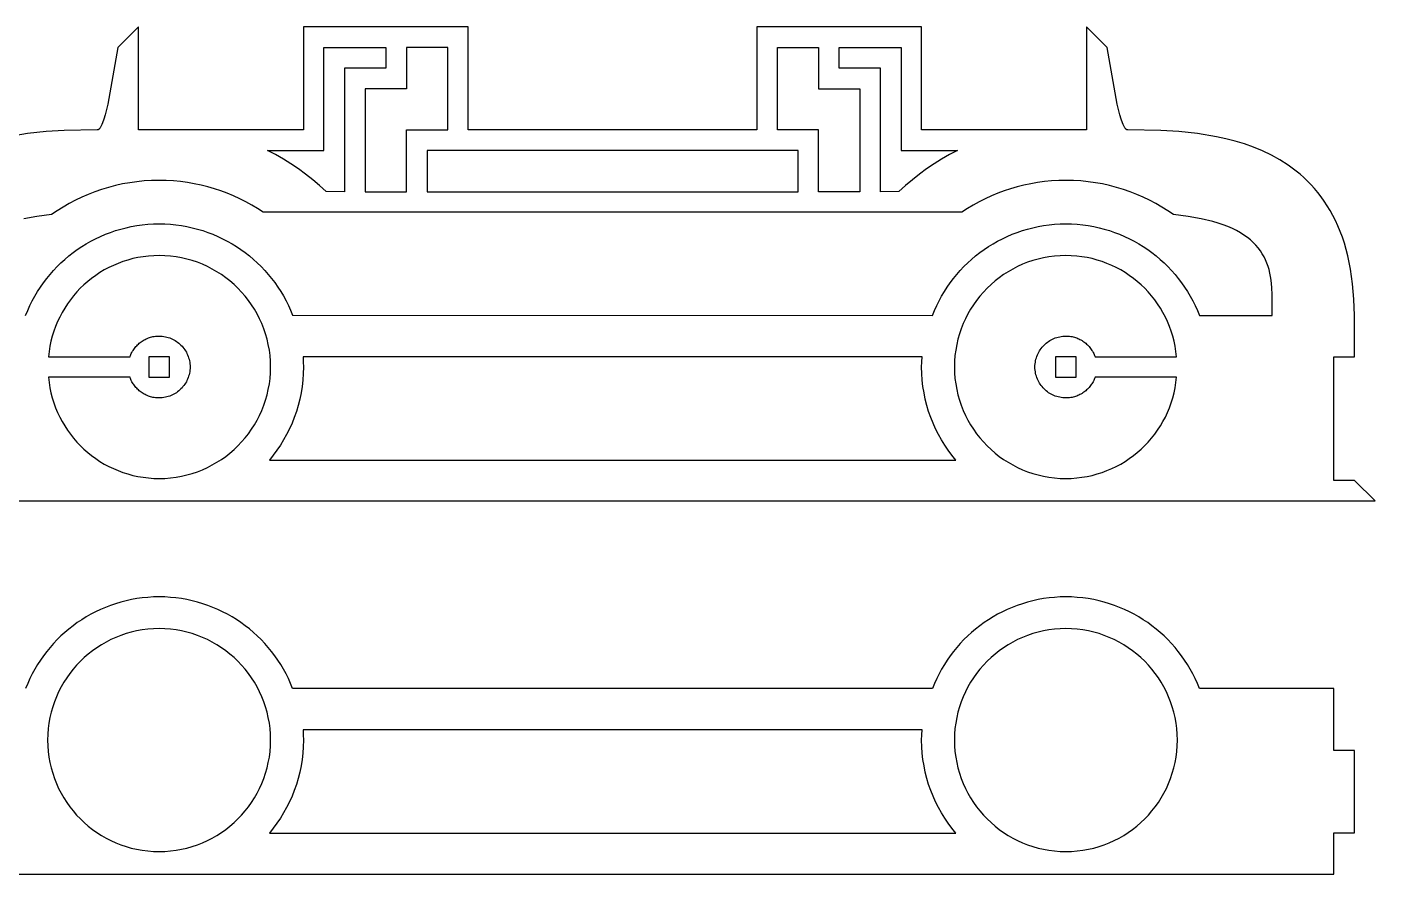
# Model space of a CAD drawing. Header units: inches. Extents: x -38 to 38, y -33.7 to 33.7.
# Drawn here: x -12.64 to 2.82, y -17.26 to -7.55 of the extents above; entities that cross this region are included whole.
import ezdxf

# ---------------------------------------------------------------- set-up
doc = ezdxf.new("R2010")
doc.units = ezdxf.units.IN
doc.header["$MEASUREMENT"] = 0
doc.layers.get('0').update_dxf_attribs({"color": 134})

msp = doc.modelspace()

# ---------------------------------------------------------------- linework, layer by layer
at = {"color": 121}
for points in [[(-14.664, -12.986), (2.817, -12.986), (2.58, -12.75), (2.344, -12.75), (2.344, -11.333), (2.58, -11.333), (2.58, -10.86), (2.575, -10.673), (2.56, -10.496), (2.536, -10.331), (2.504, -10.176), (2.465, -10.032), (2.442, -9.963), (2.417, -9.898), (2.391, -9.834), (2.363, -9.773), (2.333, -9.714), (2.302, -9.657), (2.269, -9.603), (2.235, -9.55), (2.199, -9.5), (2.162, -9.452), (2.124, -9.406), (2.084, -9.362), (2.043, -9.32), (2.001, -9.28), (1.958, -9.242), (1.914, -9.205), (1.822, -9.138), (1.727, -9.077), (1.629, -9.023), (1.528, -8.974), (1.425, -8.932), (1.32, -8.894), (1.214, -8.862), (1.106, -8.834), (0.998, -8.811), (0.782, -8.776), (0.569, -8.753), (0.362, -8.741), (-0.018, -8.734), (-0.019, -8.734), (-0.02, -8.734), (-0.021, -8.734), (-0.022, -8.734), (-0.023, -8.734), (-0.024, -8.734), (-0.025, -8.733), (-0.026, -8.733), (-0.027, -8.733), (-0.028, -8.732), (-0.028, -8.732), (-0.029, -8.731), (-0.031, -8.73), (-0.033, -8.729), (-0.035, -8.728), (-0.037, -8.726), (-0.039, -8.724), (-0.041, -8.722), (-0.043, -8.72), (-0.045, -8.718), (-0.048, -8.713), (-0.052, -8.708), (-0.056, -8.702), (-0.06, -8.695), (-0.063, -8.688), (-0.071, -8.672), (-0.078, -8.653), (-0.093, -8.61), (-0.108, -8.56), (-0.138, -8.439), (-0.254, -7.79), (-0.49, -7.553), (-0.49, -8.734), (-2.38, -8.734), (-2.38, -7.553), (-4.27, -7.553), (-4.27, -8.734), (-7.577, -8.734), (-7.577, -7.553), (-9.467, -7.553), (-9.467, -8.734), (-11.357, -8.734), (-11.357, -7.553), (-11.593, -7.79), (-11.709, -8.439), (-11.739, -8.56), (-11.754, -8.61), (-11.768, -8.653), (-11.776, -8.672), (-11.783, -8.688), (-11.787, -8.695), (-11.791, -8.702), (-11.795, -8.708), (-11.799, -8.713), (-11.802, -8.718), (-11.804, -8.72), (-11.806, -8.722), (-11.808, -8.724), (-11.81, -8.726), (-11.812, -8.728), (-11.814, -8.729), (-11.816, -8.73), (-11.818, -8.731), (-11.818, -8.732), (-11.819, -8.732), (-11.82, -8.733), (-11.821, -8.733), (-11.822, -8.733), (-11.823, -8.734), (-11.824, -8.734), (-11.825, -8.734), (-11.826, -8.734), (-11.827, -8.734), (-11.828, -8.734), (-11.829, -8.734), (-12.209, -8.741), (-12.416, -8.753), (-12.629, -8.776), (-12.845, -8.811)], [(-12.651, -10.859), (-12.627, -10.802), (-12.602, -10.746), (-12.575, -10.691), (-12.545, -10.638), (-12.514, -10.585), (-12.481, -10.534), (-12.446, -10.485), (-12.409, -10.436), (-12.371, -10.389), (-12.331, -10.344), (-12.289, -10.3), (-12.246, -10.258), (-12.201, -10.217), (-12.155, -10.178), (-12.107, -10.14), (-12.058, -10.105), (-12.007, -10.071), (-11.955, -10.039), (-11.902, -10.008), (-11.848, -9.98), (-11.793, -9.954), (-11.736, -9.93), (-11.679, -9.908), (-11.62, -9.888), (-11.56, -9.87), (-11.5, -9.854), (-11.439, -9.841), (-11.376, -9.83), (-11.313, -9.821), (-11.25, -9.815), (-11.185, -9.811), (-11.12, -9.81), (-11.055, -9.811), (-10.991, -9.815), (-10.927, -9.821), (-10.864, -9.83), (-10.802, -9.841), (-10.741, -9.854), (-10.68, -9.87), (-10.621, -9.888), (-10.562, -9.908), (-10.505, -9.93), (-10.448, -9.954), (-10.393, -9.98), (-10.339, -10.008), (-10.285, -10.038), (-10.234, -10.071), (-10.183, -10.104), (-10.134, -10.14), (-10.086, -10.177), (-10.04, -10.217), (-9.995, -10.257), (-9.952, -10.3), (-9.91, -10.344), (-9.87, -10.389), (-9.832, -10.436), (-9.795, -10.484), (-9.76, -10.534), (-9.727, -10.585), (-9.695, -10.637), (-9.666, -10.691), (-9.639, -10.746), (-9.613, -10.801), (-9.59, -10.858), (-2.257, -10.859), (-2.234, -10.802), (-2.208, -10.746), (-2.181, -10.691), (-2.152, -10.638), (-2.12, -10.585), (-2.087, -10.534), (-2.052, -10.485), (-2.016, -10.436), (-1.977, -10.389), (-1.937, -10.344), (-1.895, -10.3), (-1.852, -10.258), (-1.807, -10.217), (-1.761, -10.178), (-1.713, -10.14), (-1.664, -10.105), (-1.613, -10.071), (-1.562, -10.039), (-1.509, -10.008), (-1.454, -9.98), (-1.399, -9.954), (-1.342, -9.93), (-1.285, -9.908), (-1.226, -9.888), (-1.167, -9.87), (-1.106, -9.854), (-1.045, -9.841), (-0.983, -9.83), (-0.92, -9.821), (-0.856, -9.815), (-0.792, -9.811), (-0.727, -9.81), (-0.662, -9.811), (-0.597, -9.815), (-0.534, -9.821), (-0.471, -9.83), (-0.408, -9.841), (-0.347, -9.854), (-0.287, -9.87), (-0.227, -9.888), (-0.168, -9.908), (-0.111, -9.93), (-0.054, -9.954), (0.001, -9.98), (0.055, -10.008), (0.108, -10.039), (0.16, -10.071), (0.211, -10.105), (0.26, -10.14), (0.308, -10.178), (0.354, -10.217), (0.399, -10.258), (0.442, -10.3), (0.484, -10.344), (0.524, -10.389), (0.562, -10.436), (0.599, -10.485), (0.634, -10.534), (0.667, -10.585), (0.698, -10.638), (0.728, -10.691), (0.755, -10.746), (0.781, -10.802), (0.804, -10.859), (1.636, -10.86), (1.636, -10.624), (1.633, -10.538), (1.63, -10.496), (1.626, -10.455), (1.62, -10.414), (1.612, -10.374), (1.602, -10.335), (1.591, -10.297), (1.577, -10.259), (1.562, -10.223), (1.544, -10.187), (1.524, -10.153), (1.502, -10.119), (1.477, -10.086), (1.45, -10.055), (1.421, -10.024), (1.388, -9.994), (1.353, -9.966), (1.314, -9.939), (1.273, -9.913), (1.229, -9.888), (1.181, -9.865), (1.13, -9.842), (1.076, -9.821), (1.018, -9.802), (0.957, -9.783), (0.823, -9.751), (0.674, -9.725), (0.508, -9.704), (0.442, -9.659), (0.374, -9.617), (0.304, -9.576), (0.233, -9.539), (0.16, -9.504), (0.085, -9.472), (0.009, -9.442), (-0.068, -9.415), (-0.146, -9.392), (-0.226, -9.371), (-0.307, -9.353), (-0.389, -9.338), (-0.472, -9.327), (-0.556, -9.318), (-0.641, -9.313), (-0.727, -9.312), (-0.809, -9.313), (-0.891, -9.318), (-0.971, -9.326), (-1.051, -9.336), (-1.13, -9.35), (-1.208, -9.366), (-1.285, -9.385), (-1.361, -9.407), (-1.435, -9.432), (-1.508, -9.459), (-1.58, -9.489), (-1.651, -9.522), (-1.72, -9.556), (-1.788, -9.594), (-1.854, -9.633), (-1.919, -9.675), (-9.928, -9.675), (-9.993, -9.633), (-10.059, -9.594), (-10.127, -9.556), (-10.196, -9.522), (-10.267, -9.489), (-10.339, -9.459), (-10.412, -9.432), (-10.486, -9.407), (-10.562, -9.385), (-10.639, -9.366), (-10.717, -9.35), (-10.796, -9.336), (-10.876, -9.326), (-10.956, -9.318), (-11.038, -9.313), (-11.12, -9.312), (-11.206, -9.313), (-11.291, -9.318), (-11.375, -9.327), (-11.458, -9.338), (-11.54, -9.353), (-11.621, -9.371), (-11.701, -9.392), (-11.779, -9.415), (-11.856, -9.442), (-11.932, -9.472), (-12.007, -9.504), (-12.079, -9.539), (-12.151, -9.576), (-12.221, -9.617), (-12.289, -9.659), (-12.355, -9.704), (-12.521, -9.725), (-12.67, -9.751)], [(-14.191, -17.262), (2.344, -17.262), (2.344, -16.79), (2.58, -16.79), (2.58, -15.845), (2.344, -15.845), (2.344, -15.136), (0.804, -15.135), (0.781, -15.078), (0.755, -15.022), (0.728, -14.967), (0.698, -14.914), (0.667, -14.861), (0.634, -14.81), (0.599, -14.761), (0.562, -14.712), (0.524, -14.665), (0.484, -14.62), (0.442, -14.576), (0.399, -14.534), (0.354, -14.493), (0.308, -14.454), (0.26, -14.416), (0.211, -14.381), (0.16, -14.347), (0.108, -14.315), (0.055, -14.284), (0.001, -14.256), (-0.054, -14.23), (-0.111, -14.206), (-0.168, -14.184), (-0.227, -14.164), (-0.287, -14.146), (-0.347, -14.13), (-0.408, -14.117), (-0.471, -14.106), (-0.534, -14.097), (-0.597, -14.091), (-0.662, -14.087), (-0.727, -14.086), (-0.792, -14.087), (-0.856, -14.091), (-0.92, -14.097), (-0.983, -14.106), (-1.045, -14.117), (-1.106, -14.13), (-1.167, -14.146), (-1.226, -14.164), (-1.285, -14.184), (-1.342, -14.206), (-1.399, -14.23), (-1.454, -14.256), (-1.509, -14.284), (-1.562, -14.315), (-1.613, -14.347), (-1.664, -14.381), (-1.713, -14.416), (-1.761, -14.454), (-1.807, -14.493), (-1.852, -14.534), (-1.895, -14.576), (-1.937, -14.62), (-1.977, -14.665), (-2.016, -14.712), (-2.052, -14.761), (-2.087, -14.81), (-2.12, -14.861), (-2.152, -14.914), (-2.181, -14.967), (-2.208, -15.022), (-2.234, -15.078), (-2.257, -15.135), (-9.59, -15.134), (-9.613, -15.077), (-9.639, -15.022), (-9.666, -14.967), (-9.695, -14.913), (-9.727, -14.861), (-9.76, -14.81), (-9.795, -14.76), (-9.832, -14.712), (-9.87, -14.665), (-9.91, -14.62), (-9.952, -14.576), (-9.995, -14.533), (-10.04, -14.493), (-10.086, -14.453), (-10.134, -14.416), (-10.183, -14.38), (-10.234, -14.346), (-10.285, -14.314), (-10.338, -14.284), (-10.393, -14.256), (-10.448, -14.23), (-10.505, -14.206), (-10.562, -14.184), (-10.621, -14.164), (-10.68, -14.146), (-10.741, -14.13), (-10.802, -14.117), (-10.864, -14.106), (-10.927, -14.097), (-10.991, -14.091), (-11.055, -14.087), (-11.12, -14.086), (-11.185, -14.087), (-11.25, -14.091), (-11.313, -14.097), (-11.376, -14.106), (-11.438, -14.117), (-11.5, -14.13), (-11.56, -14.146), (-11.62, -14.164), (-11.678, -14.184), (-11.736, -14.206), (-11.793, -14.23), (-11.848, -14.256), (-11.902, -14.284), (-11.955, -14.315), (-12.007, -14.347), (-12.058, -14.381), (-12.107, -14.416), (-12.155, -14.454), (-12.201, -14.493), (-12.246, -14.534), (-12.289, -14.576), (-12.331, -14.62), (-12.371, -14.665), (-12.409, -14.712), (-12.446, -14.761), (-12.481, -14.81), (-12.514, -14.861), (-12.545, -14.914), (-12.575, -14.967), (-12.602, -15.022), (-12.627, -15.078), (-12.651, -15.135)]]:
    msp.add_lwpolyline(points, dxfattribs=at)
for points in [[(-9.207, -9.44), (-9.282, -9.371), (-9.36, -9.304), (-9.441, -9.241), (-9.524, -9.18), (-9.609, -9.122), (-9.696, -9.068), (-9.785, -9.016), (-9.877, -8.968), (-9.231, -8.971), (-9.231, -7.79), (-8.522, -7.79), (-8.522, -8.026), (-8.994, -8.026), (-8.994, -9.443)], [(-8.286, -9.443), (-8.286, -8.734), (-7.813, -8.734), (-7.813, -7.79), (-8.286, -7.79), (-8.286, -8.262), (-8.758, -8.262), (-8.758, -9.443)], [(-4.034, -8.734), (-4.034, -7.79), (-3.561, -7.79), (-3.561, -8.262), (-3.089, -8.262), (-3.089, -9.443), (-3.561, -9.443), (-3.561, -8.734)], [(-2.64, -9.44), (-2.853, -9.443), (-2.853, -8.026), (-3.325, -8.026), (-3.325, -7.79), (-2.616, -7.79), (-2.616, -8.971), (-1.97, -8.968), (-2.062, -9.016), (-2.151, -9.068), (-2.238, -9.122), (-2.323, -9.18), (-2.406, -9.241), (-2.486, -9.304), (-2.564, -9.371)], [(-3.797, -8.971), (-8.049, -8.971), (-8.049, -9.443), (-3.797, -9.443)], [(-12.388, -11.333), (-11.454, -11.333), (-11.45, -11.32), (-11.444, -11.308), (-11.439, -11.295), (-11.432, -11.283), (-11.426, -11.271), (-11.419, -11.26), (-11.411, -11.249), (-11.403, -11.238), (-11.395, -11.227), (-11.386, -11.217), (-11.377, -11.207), (-11.368, -11.197), (-11.358, -11.188), (-11.348, -11.179), (-11.338, -11.171), (-11.327, -11.163), (-11.316, -11.155), (-11.305, -11.148), (-11.293, -11.141), (-11.281, -11.135), (-11.269, -11.129), (-11.256, -11.123), (-11.244, -11.118), (-11.231, -11.114), (-11.218, -11.11), (-11.204, -11.106), (-11.191, -11.103), (-11.177, -11.101), (-11.163, -11.099), (-11.149, -11.097), (-11.135, -11.097), (-11.12, -11.096), (-11.102, -11.097), (-11.084, -11.098), (-11.066, -11.1), (-11.049, -11.104), (-11.032, -11.107), (-11.015, -11.112), (-10.998, -11.118), (-10.982, -11.124), (-10.967, -11.131), (-10.951, -11.139), (-10.936, -11.148), (-10.922, -11.157), (-10.908, -11.167), (-10.895, -11.177), (-10.882, -11.189), (-10.87, -11.2), (-10.858, -11.213), (-10.847, -11.225), (-10.836, -11.239), (-10.826, -11.253), (-10.817, -11.267), (-10.808, -11.282), (-10.801, -11.297), (-10.794, -11.313), (-10.787, -11.329), (-10.782, -11.346), (-10.777, -11.362), (-10.773, -11.38), (-10.77, -11.397), (-10.767, -11.415), (-10.766, -11.433), (-10.766, -11.451), (-10.766, -11.469), (-10.767, -11.487), (-10.77, -11.505), (-10.773, -11.522), (-10.777, -11.54), (-10.782, -11.556), (-10.787, -11.573), (-10.794, -11.589), (-10.801, -11.605), (-10.808, -11.62), (-10.817, -11.635), (-10.826, -11.649), (-10.836, -11.663), (-10.847, -11.676), (-10.858, -11.689), (-10.87, -11.702), (-10.882, -11.713), (-10.895, -11.725), (-10.908, -11.735), (-10.922, -11.745), (-10.936, -11.754), (-10.951, -11.763), (-10.967, -11.771), (-10.982, -11.778), (-10.998, -11.784), (-11.015, -11.79), (-11.032, -11.794), (-11.049, -11.798), (-11.066, -11.802), (-11.084, -11.804), (-11.102, -11.805), (-11.12, -11.806), (-11.135, -11.805), (-11.149, -11.804), (-11.163, -11.803), (-11.177, -11.801), (-11.191, -11.799), (-11.204, -11.796), (-11.218, -11.792), (-11.231, -11.788), (-11.244, -11.784), (-11.256, -11.779), (-11.269, -11.773), (-11.281, -11.767), (-11.293, -11.761), (-11.305, -11.754), (-11.316, -11.747), (-11.327, -11.739), (-11.338, -11.731), (-11.348, -11.723), (-11.358, -11.714), (-11.368, -11.704), (-11.377, -11.695), (-11.386, -11.685), (-11.395, -11.675), (-11.403, -11.664), (-11.411, -11.653), (-11.419, -11.642), (-11.426, -11.631), (-11.432, -11.619), (-11.439, -11.607), (-11.444, -11.594), (-11.45, -11.582), (-11.454, -11.569), (-12.388, -11.569), (-12.382, -11.63), (-12.372, -11.689), (-12.36, -11.748), (-12.345, -11.805), (-12.328, -11.862), (-12.308, -11.917), (-12.285, -11.972), (-12.26, -12.024), (-12.233, -12.076), (-12.203, -12.126), (-12.172, -12.175), (-12.138, -12.222), (-12.102, -12.267), (-12.064, -12.311), (-12.024, -12.352), (-11.983, -12.393), (-11.939, -12.431), (-11.894, -12.467), (-11.847, -12.501), (-11.799, -12.533), (-11.749, -12.563), (-11.698, -12.591), (-11.645, -12.616), (-11.591, -12.639), (-11.536, -12.659), (-11.479, -12.677), (-11.422, -12.693), (-11.363, -12.705), (-11.304, -12.715), (-11.244, -12.723), (-11.182, -12.727), (-11.12, -12.729), (-11.055, -12.727), (-10.99, -12.722), (-10.926, -12.714), (-10.863, -12.703), (-10.801, -12.688), (-10.741, -12.671), (-10.681, -12.651), (-10.623, -12.628), (-10.567, -12.602), (-10.512, -12.574), (-10.458, -12.543), (-10.406, -12.51), (-10.356, -12.475), (-10.308, -12.437), (-10.262, -12.396), (-10.217, -12.354), (-10.175, -12.31), (-10.135, -12.263), (-10.097, -12.215), (-10.061, -12.165), (-10.028, -12.113), (-9.997, -12.06), (-9.969, -12.005), (-9.943, -11.948), (-9.92, -11.89), (-9.9, -11.831), (-9.883, -11.77), (-9.869, -11.708), (-9.857, -11.645), (-9.849, -11.581), (-9.844, -11.517), (-9.843, -11.451), (-9.844, -11.385), (-9.849, -11.32), (-9.857, -11.257), (-9.869, -11.194), (-9.883, -11.132), (-9.9, -11.071), (-9.92, -11.012), (-9.943, -10.954), (-9.969, -10.897), (-9.997, -10.842), (-10.028, -10.789), (-10.061, -10.737), (-10.097, -10.687), (-10.135, -10.639), (-10.175, -10.592), (-10.217, -10.548), (-10.262, -10.506), (-10.308, -10.465), (-10.356, -10.427), (-10.406, -10.392), (-10.458, -10.359), (-10.512, -10.328), (-10.567, -10.3), (-10.623, -10.274), (-10.681, -10.251), (-10.741, -10.231), (-10.801, -10.214), (-10.863, -10.199), (-10.926, -10.188), (-10.99, -10.18), (-11.055, -10.175), (-11.12, -10.173), (-11.182, -10.175), (-11.244, -10.179), (-11.304, -10.187), (-11.363, -10.197), (-11.422, -10.209), (-11.479, -10.225), (-11.536, -10.243), (-11.591, -10.263), (-11.645, -10.286), (-11.698, -10.311), (-11.749, -10.339), (-11.799, -10.369), (-11.847, -10.401), (-11.894, -10.435), (-11.939, -10.471), (-11.983, -10.509), (-12.024, -10.549), (-12.064, -10.591), (-12.102, -10.635), (-12.138, -10.68), (-12.172, -10.727), (-12.203, -10.776), (-12.233, -10.826), (-12.26, -10.878), (-12.285, -10.93), (-12.308, -10.985), (-12.328, -11.04), (-12.345, -11.096), (-12.36, -11.154), (-12.372, -11.213), (-12.382, -11.272)], [(0.541, -11.569), (-0.393, -11.569), (-0.397, -11.582), (-0.403, -11.594), (-0.408, -11.607), (-0.415, -11.619), (-0.421, -11.631), (-0.428, -11.642), (-0.436, -11.653), (-0.444, -11.664), (-0.452, -11.675), (-0.46, -11.685), (-0.469, -11.695), (-0.479, -11.704), (-0.489, -11.714), (-0.499, -11.723), (-0.509, -11.731), (-0.52, -11.739), (-0.531, -11.747), (-0.542, -11.754), (-0.554, -11.761), (-0.566, -11.767), (-0.578, -11.773), (-0.591, -11.779), (-0.603, -11.784), (-0.616, -11.788), (-0.629, -11.792), (-0.643, -11.796), (-0.656, -11.799), (-0.67, -11.801), (-0.684, -11.803), (-0.698, -11.804), (-0.712, -11.805), (-0.727, -11.806), (-0.745, -11.805), (-0.763, -11.804), (-0.781, -11.802), (-0.798, -11.798), (-0.815, -11.794), (-0.832, -11.79), (-0.848, -11.784), (-0.865, -11.778), (-0.88, -11.771), (-0.896, -11.763), (-0.91, -11.754), (-0.925, -11.745), (-0.939, -11.735), (-0.952, -11.725), (-0.965, -11.713), (-0.977, -11.702), (-0.989, -11.689), (-1, -11.676), (-1.011, -11.663), (-1.021, -11.649), (-1.03, -11.635), (-1.038, -11.62), (-1.046, -11.605), (-1.053, -11.589), (-1.06, -11.573), (-1.065, -11.556), (-1.07, -11.54), (-1.074, -11.522), (-1.077, -11.505), (-1.079, -11.487), (-1.081, -11.469), (-1.081, -11.451), (-1.081, -11.433), (-1.079, -11.415), (-1.077, -11.397), (-1.074, -11.38), (-1.07, -11.362), (-1.065, -11.346), (-1.06, -11.329), (-1.053, -11.313), (-1.046, -11.297), (-1.038, -11.282), (-1.03, -11.267), (-1.021, -11.253), (-1.011, -11.239), (-1, -11.225), (-0.989, -11.213), (-0.977, -11.2), (-0.965, -11.189), (-0.952, -11.177), (-0.939, -11.167), (-0.925, -11.157), (-0.91, -11.148), (-0.896, -11.139), (-0.88, -11.131), (-0.865, -11.124), (-0.848, -11.118), (-0.832, -11.112), (-0.815, -11.107), (-0.798, -11.104), (-0.781, -11.1), (-0.763, -11.098), (-0.745, -11.097), (-0.727, -11.096), (-0.712, -11.097), (-0.698, -11.097), (-0.684, -11.099), (-0.67, -11.101), (-0.656, -11.103), (-0.643, -11.106), (-0.629, -11.11), (-0.616, -11.114), (-0.603, -11.118), (-0.591, -11.123), (-0.578, -11.129), (-0.566, -11.135), (-0.554, -11.141), (-0.542, -11.148), (-0.531, -11.155), (-0.52, -11.163), (-0.509, -11.171), (-0.499, -11.179), (-0.489, -11.188), (-0.479, -11.197), (-0.469, -11.207), (-0.46, -11.217), (-0.452, -11.227), (-0.444, -11.238), (-0.436, -11.249), (-0.428, -11.26), (-0.421, -11.271), (-0.415, -11.283), (-0.408, -11.295), (-0.403, -11.308), (-0.397, -11.32), (-0.393, -11.333), (0.541, -11.333), (0.535, -11.272), (0.525, -11.213), (0.513, -11.154), (0.498, -11.096), (0.481, -11.04), (0.461, -10.985), (0.438, -10.93), (0.413, -10.878), (0.386, -10.826), (0.357, -10.776), (0.325, -10.727), (0.291, -10.68), (0.255, -10.635), (0.217, -10.591), (0.177, -10.549), (0.136, -10.509), (0.092, -10.471), (0.047, -10.435), (0, -10.401), (-0.048, -10.369), (-0.098, -10.339), (-0.149, -10.311), (-0.202, -10.286), (-0.256, -10.263), (-0.311, -10.243), (-0.367, -10.225), (-0.425, -10.209), (-0.483, -10.197), (-0.543, -10.187), (-0.603, -10.179), (-0.665, -10.175), (-0.727, -10.173), (-0.792, -10.175), (-0.857, -10.18), (-0.921, -10.188), (-0.984, -10.199), (-1.046, -10.214), (-1.106, -10.231), (-1.166, -10.251), (-1.224, -10.274), (-1.28, -10.3), (-1.335, -10.328), (-1.389, -10.359), (-1.441, -10.392), (-1.491, -10.427), (-1.539, -10.465), (-1.585, -10.506), (-1.63, -10.548), (-1.672, -10.592), (-1.712, -10.639), (-1.75, -10.687), (-1.786, -10.737), (-1.819, -10.789), (-1.85, -10.842), (-1.878, -10.897), (-1.904, -10.954), (-1.927, -11.012), (-1.947, -11.071), (-1.964, -11.132), (-1.978, -11.194), (-1.989, -11.257), (-1.998, -11.32), (-2.003, -11.385), (-2.004, -11.451), (-2.003, -11.517), (-1.998, -11.581), (-1.989, -11.645), (-1.978, -11.708), (-1.964, -11.77), (-1.947, -11.831), (-1.927, -11.89), (-1.904, -11.948), (-1.878, -12.005), (-1.85, -12.06), (-1.819, -12.113), (-1.786, -12.165), (-1.75, -12.215), (-1.712, -12.263), (-1.672, -12.31), (-1.63, -12.354), (-1.585, -12.396), (-1.539, -12.437), (-1.491, -12.475), (-1.441, -12.51), (-1.389, -12.543), (-1.335, -12.574), (-1.28, -12.602), (-1.224, -12.628), (-1.166, -12.651), (-1.106, -12.671), (-1.046, -12.688), (-0.984, -12.703), (-0.921, -12.714), (-0.857, -12.722), (-0.792, -12.727), (-0.727, -12.729), (-0.665, -12.727), (-0.603, -12.723), (-0.543, -12.715), (-0.483, -12.705), (-0.425, -12.693), (-0.367, -12.677), (-0.311, -12.659), (-0.256, -12.639), (-0.202, -12.616), (-0.149, -12.591), (-0.098, -12.563), (-0.048, -12.533), (0, -12.501), (0.047, -12.467), (0.092, -12.431), (0.136, -12.393), (0.177, -12.352), (0.217, -12.311), (0.255, -12.267), (0.291, -12.222), (0.325, -12.175), (0.357, -12.126), (0.386, -12.076), (0.413, -12.024), (0.438, -11.972), (0.461, -11.917), (0.481, -11.862), (0.498, -11.805), (0.513, -11.748), (0.525, -11.689), (0.535, -11.63)], [(-11.002, -11.333), (-11.238, -11.333), (-11.238, -11.569), (-11.002, -11.569)], [(-9.471, -11.333), (-9.468, -11.391), (-9.467, -11.451), (-9.468, -11.527), (-9.474, -11.602), (-9.482, -11.675), (-9.493, -11.748), (-9.508, -11.82), (-9.526, -11.891), (-9.547, -11.96), (-9.571, -12.028), (-9.597, -12.095), (-9.626, -12.16), (-9.659, -12.224), (-9.693, -12.286), (-9.73, -12.347), (-9.77, -12.405), (-9.812, -12.462), (-9.857, -12.517), (-1.99, -12.517), (-2.035, -12.462), (-2.077, -12.405), (-2.116, -12.347), (-2.154, -12.286), (-2.188, -12.224), (-2.22, -12.16), (-2.25, -12.095), (-2.276, -12.028), (-2.3, -11.96), (-2.321, -11.891), (-2.339, -11.82), (-2.353, -11.748), (-2.365, -11.675), (-2.373, -11.602), (-2.378, -11.527), (-2.38, -11.451), (-2.379, -11.391), (-2.376, -11.333)], [(-0.609, -11.333), (-0.845, -11.333), (-0.845, -11.569), (-0.609, -11.569)], [(-9.843, -15.727), (-9.844, -15.661), (-9.849, -15.596), (-9.857, -15.533), (-9.869, -15.47), (-9.883, -15.408), (-9.9, -15.347), (-9.92, -15.288), (-9.943, -15.23), (-9.969, -15.173), (-9.997, -15.118), (-10.028, -15.065), (-10.061, -15.013), (-10.097, -14.963), (-10.135, -14.915), (-10.175, -14.868), (-10.217, -14.824), (-10.262, -14.782), (-10.308, -14.741), (-10.356, -14.703), (-10.406, -14.668), (-10.458, -14.635), (-10.512, -14.604), (-10.567, -14.575), (-10.623, -14.55), (-10.681, -14.527), (-10.741, -14.507), (-10.801, -14.49), (-10.863, -14.475), (-10.926, -14.464), (-10.99, -14.456), (-11.055, -14.451), (-11.12, -14.449), (-11.186, -14.451), (-11.251, -14.456), (-11.315, -14.464), (-11.378, -14.475), (-11.439, -14.49), (-11.5, -14.507), (-11.559, -14.527), (-11.617, -14.55), (-11.674, -14.575), (-11.729, -14.604), (-11.782, -14.635), (-11.834, -14.668), (-11.884, -14.703), (-11.933, -14.741), (-11.979, -14.782), (-12.023, -14.824), (-12.066, -14.868), (-12.106, -14.915), (-12.144, -14.963), (-12.179, -15.013), (-12.213, -15.065), (-12.244, -15.118), (-12.272, -15.173), (-12.297, -15.23), (-12.32, -15.288), (-12.34, -15.347), (-12.358, -15.408), (-12.372, -15.47), (-12.383, -15.533), (-12.391, -15.596), (-12.396, -15.661), (-12.398, -15.727), (-12.396, -15.793), (-12.391, -15.857), (-12.383, -15.921), (-12.372, -15.984), (-12.358, -16.046), (-12.34, -16.107), (-12.32, -16.166), (-12.297, -16.224), (-12.272, -16.281), (-12.244, -16.336), (-12.213, -16.389), (-12.179, -16.441), (-12.144, -16.491), (-12.106, -16.539), (-12.066, -16.586), (-12.023, -16.63), (-11.979, -16.672), (-11.933, -16.713), (-11.884, -16.751), (-11.834, -16.786), (-11.782, -16.819), (-11.729, -16.85), (-11.674, -16.878), (-11.617, -16.904), (-11.559, -16.927), (-11.5, -16.947), (-11.439, -16.964), (-11.378, -16.979), (-11.315, -16.99), (-11.251, -16.998), (-11.186, -17.003), (-11.12, -17.005), (-11.055, -17.003), (-10.99, -16.998), (-10.926, -16.99), (-10.863, -16.979), (-10.801, -16.964), (-10.741, -16.947), (-10.681, -16.927), (-10.623, -16.904), (-10.567, -16.878), (-10.512, -16.85), (-10.458, -16.819), (-10.406, -16.786), (-10.356, -16.751), (-10.308, -16.713), (-10.262, -16.672), (-10.217, -16.63), (-10.175, -16.586), (-10.135, -16.539), (-10.097, -16.491), (-10.061, -16.441), (-10.028, -16.389), (-9.997, -16.336), (-9.969, -16.281), (-9.943, -16.224), (-9.92, -16.166), (-9.9, -16.107), (-9.883, -16.046), (-9.869, -15.984), (-9.857, -15.921), (-9.849, -15.857), (-9.844, -15.793)], [(0.551, -15.727), (0.549, -15.661), (0.544, -15.596), (0.536, -15.533), (0.525, -15.47), (0.511, -15.408), (0.493, -15.347), (0.473, -15.288), (0.45, -15.23), (0.425, -15.173), (0.397, -15.118), (0.366, -15.065), (0.333, -15.013), (0.297, -14.963), (0.259, -14.915), (0.219, -14.868), (0.177, -14.824), (0.132, -14.782), (0.086, -14.741), (0.037, -14.703), (-0.013, -14.668), (-0.064, -14.635), (-0.118, -14.604), (-0.173, -14.575), (-0.23, -14.55), (-0.288, -14.527), (-0.347, -14.507), (-0.408, -14.49), (-0.469, -14.475), (-0.532, -14.464), (-0.596, -14.456), (-0.661, -14.451), (-0.727, -14.449), (-0.792, -14.451), (-0.857, -14.456), (-0.921, -14.464), (-0.984, -14.475), (-1.046, -14.49), (-1.106, -14.507), (-1.166, -14.527), (-1.224, -14.55), (-1.28, -14.575), (-1.335, -14.604), (-1.389, -14.635), (-1.441, -14.668), (-1.491, -14.703), (-1.539, -14.741), (-1.585, -14.782), (-1.63, -14.824), (-1.672, -14.868), (-1.712, -14.915), (-1.75, -14.963), (-1.786, -15.013), (-1.819, -15.065), (-1.85, -15.118), (-1.878, -15.173), (-1.904, -15.23), (-1.927, -15.288), (-1.947, -15.347), (-1.964, -15.408), (-1.978, -15.47), (-1.989, -15.533), (-1.998, -15.596), (-2.003, -15.661), (-2.004, -15.727), (-2.003, -15.793), (-1.998, -15.857), (-1.989, -15.921), (-1.978, -15.984), (-1.964, -16.046), (-1.947, -16.107), (-1.927, -16.166), (-1.904, -16.224), (-1.878, -16.281), (-1.85, -16.336), (-1.819, -16.389), (-1.786, -16.441), (-1.75, -16.491), (-1.712, -16.539), (-1.672, -16.586), (-1.63, -16.63), (-1.585, -16.672), (-1.539, -16.713), (-1.491, -16.751), (-1.441, -16.786), (-1.389, -16.819), (-1.335, -16.85), (-1.28, -16.878), (-1.224, -16.904), (-1.166, -16.927), (-1.106, -16.947), (-1.046, -16.964), (-0.984, -16.979), (-0.921, -16.99), (-0.857, -16.998), (-0.792, -17.003), (-0.727, -17.005), (-0.661, -17.003), (-0.596, -16.998), (-0.532, -16.99), (-0.469, -16.979), (-0.408, -16.964), (-0.347, -16.947), (-0.288, -16.927), (-0.23, -16.904), (-0.173, -16.878), (-0.118, -16.85), (-0.064, -16.819), (-0.013, -16.786), (0.037, -16.751), (0.086, -16.713), (0.132, -16.672), (0.177, -16.63), (0.219, -16.586), (0.259, -16.539), (0.297, -16.491), (0.333, -16.441), (0.366, -16.389), (0.397, -16.336), (0.425, -16.281), (0.45, -16.224), (0.473, -16.166), (0.493, -16.107), (0.511, -16.046), (0.525, -15.984), (0.536, -15.921), (0.544, -15.857), (0.549, -15.793)], [(-9.471, -15.609), (-9.468, -15.667), (-9.467, -15.727), (-9.468, -15.803), (-9.474, -15.878), (-9.482, -15.951), (-9.493, -16.024), (-9.508, -16.096), (-9.526, -16.167), (-9.547, -16.236), (-9.571, -16.304), (-9.597, -16.371), (-9.626, -16.436), (-9.659, -16.5), (-9.693, -16.562), (-9.73, -16.623), (-9.77, -16.681), (-9.812, -16.738), (-9.857, -16.793), (-1.99, -16.793), (-2.035, -16.738), (-2.077, -16.681), (-2.116, -16.623), (-2.154, -16.562), (-2.188, -16.5), (-2.22, -16.436), (-2.25, -16.371), (-2.276, -16.304), (-2.3, -16.236), (-2.321, -16.167), (-2.339, -16.096), (-2.353, -16.024), (-2.365, -15.951), (-2.373, -15.878), (-2.378, -15.803), (-2.38, -15.727), (-2.379, -15.667), (-2.376, -15.609)]]:
    msp.add_lwpolyline(points, close=True, dxfattribs=at)

doc.saveas('drawing.dxf')
